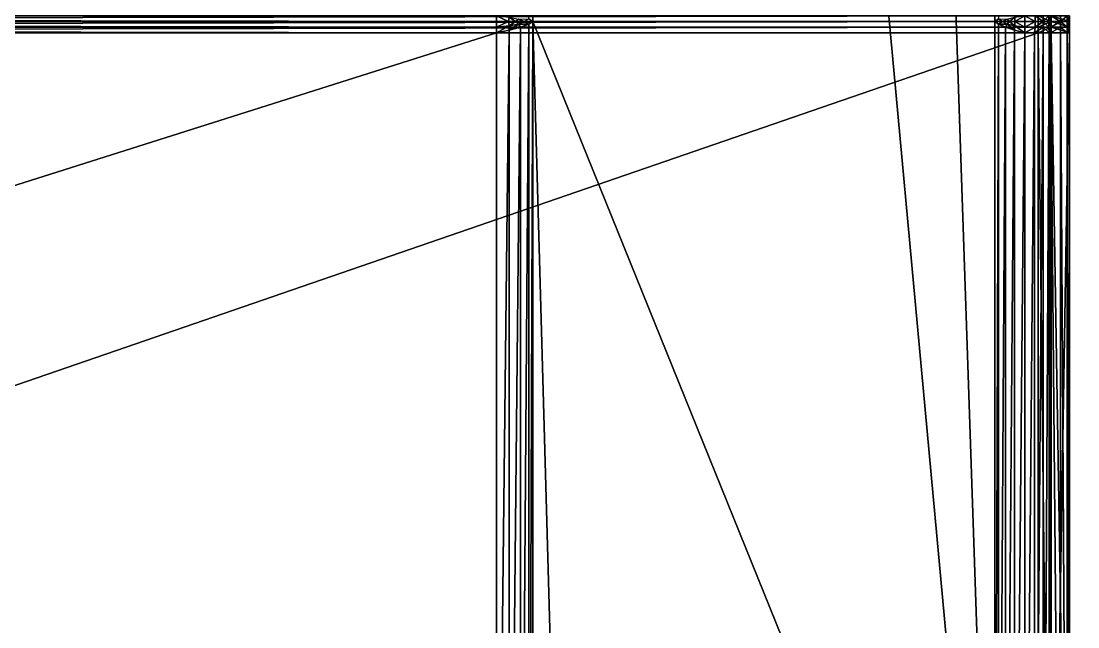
# Model space of a CAD drawing. Extents: x -508 to 86, y -225 to -3.
# Drawn here: x -454.37 to -437.08, y -155.69 to -145.77 of the extents above; entities that cross this region are included whole.
import ezdxf

# ---------------------------------------------------------------- set-up
doc = ezdxf.new("R2010")
doc.units = 0
doc.header["$MEASUREMENT"] = 0
doc.layers.get('0').update_dxf_attribs({"linetype": 'CONTINUOUS'})

msp = doc.modelspace()

# ---------------------------------------------------------------- linework, layer by layer
for points in [[(-445.996, -145.774, 5.688), (-445.996, -82.566, 5.688), (-443.823, -4.949, 15.849)], [(-445.996, -145.774, 5.688), (-443.823, -4.949, 15.849), (-438.436, -164.478, 27.154)], [(-443.823, -4.949, 15.849), (-438.436, -82.566, 27.154), (-438.436, -164.478, 27.154)], [(-445.996, -82.566, 5.688), (-445.996, -145.774, 5.688), (-446.061, -145.732, 5.625)], [(-446.061, -145.732, 5.625), (-445.996, -82.566, 5.688), (-445.996, -145.774, 5.688)], [(-445.996, -164.469, 5.688), (-445.996, -145.774, 5.688), (-445.996, -82.566, 5.688)], [(-438.436, -164.478, 27.154), (-445.996, -164.469, 5.688), (-445.996, -82.566, 5.688)], [(-438.436, -82.566, 27.154), (-438.436, -164.478, 27.154), (-445.996, -82.566, 5.688)], [(-438.436, -82.566, 27.154), (-438.436, -145.774, 27.154), (-438.436, -164.478, 27.154)], [(-438.436, -82.566, 27.154), (-438.436, -145.774, 27.154), (-438.436, -164.478, 27.154)], [(-438.436, -145.774, 27.154), (-438.436, -82.566, 27.154), (-438.379, -82.608, 27.228)], [(-438.379, -82.608, 27.228), (-438.436, -145.774, 27.154), (-438.436, -82.566, 27.154)], [(-438.436, -145.774, 27.154), (-438.379, -82.608, 27.228), (-438.379, -145.732, 27.228)], [(-438.379, -82.608, 27.228), (-438.379, -145.732, 27.228), (-438.436, -145.774, 27.154)], [(-446.588, -145.774, 5.55), (-504.396, -145.774, 9.247), (-504.396, -145.682, 9.247)], [(-446.588, -145.774, 5.55), (-504.396, -145.682, 9.247), (-446.588, -145.682, 5.55)], [(-504.396, -145.682, 9.247), (-446.588, -145.682, 5.55), (-446.588, -145.774, 5.55)], [(-504.396, -145.682, 9.247), (-446.588, -145.774, 5.55), (-504.396, -145.774, 9.247)], [(-490.88, -145.774, 35.858), (-437.728, -145.774, 31.908), (-437.728, -145.682, 31.908)], [(-490.88, -145.774, 35.858), (-437.728, -145.682, 31.908), (-490.88, -145.682, 35.858)], [(-437.728, -145.682, 31.908), (-490.88, -145.682, 35.858), (-490.88, -145.774, 35.858)], [(-437.728, -145.682, 31.908), (-490.88, -145.774, 35.858), (-437.728, -145.774, 31.908)], [(-446.588, -145.682, 5.55), (-446.384, -145.705, 5.55), (-446.391, -145.774, 5.549)], [(-446.588, -145.682, 5.55), (-446.391, -145.774, 5.549), (-446.588, -145.774, 5.55)], [(-446.588, -145.682, 5.55), (-446.384, -145.705, 5.55), (-446.391, -145.774, 5.549)], [(-446.588, -145.682, 5.55), (-446.391, -145.774, 5.549), (-446.588, -145.774, 5.55)], [(-446.384, -145.705, 5.55), (-446.277, -145.774, 5.561), (-446.391, -145.774, 5.549)], [(-446.384, -145.705, 5.55), (-446.277, -145.774, 5.561), (-446.391, -145.774, 5.549)], [(-446.384, -145.705, 5.55), (-446.232, -145.734, 5.569), (-446.277, -145.774, 5.561)], [(-446.384, -145.705, 5.55), (-446.232, -145.734, 5.569), (-446.277, -145.774, 5.561)], [(-438.113, -145.705, 27.38), (-438.201, -145.774, 27.342), (-438.237, -145.734, 27.323)], [(-438.113, -145.705, 27.38), (-438.201, -145.774, 27.342), (-438.237, -145.734, 27.323)], [(-438.113, -145.705, 27.38), (-438.108, -145.774, 27.382), (-438.201, -145.774, 27.342)], [(-438.113, -145.705, 27.38), (-438.108, -145.774, 27.382), (-438.201, -145.774, 27.342)], [(-437.949, -145.682, 27.433), (-438.108, -145.774, 27.382), (-438.113, -145.705, 27.38)], [(-437.949, -145.682, 27.433), (-438.108, -145.774, 27.382), (-438.113, -145.705, 27.38)], [(-437.949, -145.682, 27.433), (-437.949, -145.774, 27.433), (-438.108, -145.774, 27.382)], [(-437.949, -145.682, 27.433), (-437.949, -145.774, 27.433), (-438.108, -145.774, 27.382)], [(-437.949, -145.682, 27.433), (-437.779, -145.682, 27.491), (-437.779, -145.774, 27.491)], [(-437.949, -145.682, 27.433), (-437.779, -145.774, 27.491), (-437.949, -145.774, 27.433)], [(-437.949, -145.682, 27.433), (-437.779, -145.682, 27.491), (-437.779, -145.774, 27.491)], [(-437.949, -145.682, 27.433), (-437.779, -145.774, 27.491), (-437.949, -145.774, 27.433)], [(-437.949, -145.774, 27.433), (-437.949, -145.774, 27.433), (-437.949, -145.682, 27.433)], [(-437.949, -145.774, 27.433), (-437.949, -145.682, 27.433), (-437.949, -145.682, 27.433)], [(-437.949, -145.682, 27.433), (-437.949, -145.682, 27.433), (-437.949, -145.774, 27.433)], [(-437.949, -145.682, 27.433), (-437.949, -145.774, 27.433), (-437.949, -145.774, 27.433)], [(-437.779, -145.682, 27.491), (-437.647, -145.682, 27.56), (-437.647, -145.774, 27.56)], [(-437.779, -145.682, 27.491), (-437.647, -145.774, 27.56), (-437.779, -145.774, 27.491)], [(-437.779, -145.682, 27.491), (-437.647, -145.682, 27.56), (-437.647, -145.774, 27.56)], [(-437.779, -145.682, 27.491), (-437.647, -145.774, 27.56), (-437.779, -145.774, 27.491)], [(-437.728, -145.682, 31.908), (-437.728, -145.774, 31.908), (-437.52, -145.774, 31.878)], [(-437.728, -145.682, 31.908), (-437.52, -145.774, 31.878), (-437.52, -145.682, 31.878)], [(-437.728, -145.682, 31.908), (-437.728, -145.774, 31.908), (-437.52, -145.774, 31.878)], [(-437.728, -145.682, 31.908), (-437.52, -145.774, 31.878), (-437.52, -145.682, 31.878)], [(-437.555, -145.682, 27.636), (-437.555, -145.774, 27.636), (-437.647, -145.774, 27.56)], [(-437.555, -145.682, 27.636), (-437.647, -145.774, 27.56), (-437.647, -145.682, 27.56)], [(-437.555, -145.682, 27.636), (-437.555, -145.774, 27.636), (-437.647, -145.774, 27.56)], [(-437.555, -145.682, 27.636), (-437.647, -145.774, 27.56), (-437.647, -145.682, 27.56)], [(-437.514, -145.682, 27.714), (-437.514, -145.774, 27.714), (-437.555, -145.774, 27.636)], [(-437.514, -145.682, 27.714), (-437.555, -145.774, 27.636), (-437.555, -145.682, 27.636)], [(-437.514, -145.682, 27.714), (-437.514, -145.774, 27.714), (-437.555, -145.774, 27.636)], [(-437.514, -145.682, 27.714), (-437.555, -145.774, 27.636), (-437.555, -145.682, 27.636)], [(-437.52, -145.682, 31.878), (-437.52, -145.774, 31.878), (-437.362, -145.774, 31.829)], [(-437.52, -145.682, 31.878), (-437.362, -145.774, 31.829), (-437.362, -145.682, 31.829)], [(-437.52, -145.682, 31.878), (-437.52, -145.774, 31.878), (-437.362, -145.774, 31.829)], [(-437.52, -145.682, 31.878), (-437.362, -145.774, 31.829), (-437.362, -145.682, 31.829)], [(-437.218, -145.774, 31.695), (-437.514, -145.774, 27.714), (-437.514, -145.682, 27.714)], [(-437.218, -145.774, 31.695), (-437.514, -145.682, 27.714), (-437.218, -145.682, 31.695)], [(-437.514, -145.682, 27.714), (-437.218, -145.682, 31.695), (-437.218, -145.774, 31.695)], [(-437.514, -145.682, 27.714), (-437.218, -145.774, 31.695), (-437.514, -145.774, 27.714)], [(-437.257, -145.682, 31.768), (-437.362, -145.682, 31.829), (-437.362, -145.774, 31.829)], [(-437.257, -145.682, 31.768), (-437.362, -145.774, 31.829), (-437.257, -145.774, 31.768)], [(-437.257, -145.682, 31.768), (-437.362, -145.682, 31.829), (-437.362, -145.774, 31.829)], [(-437.257, -145.682, 31.768), (-437.362, -145.774, 31.829), (-437.257, -145.774, 31.768)], [(-437.218, -145.682, 31.695), (-437.257, -145.682, 31.768), (-437.257, -145.774, 31.768)], [(-437.218, -145.682, 31.695), (-437.257, -145.774, 31.768), (-437.218, -145.774, 31.695)], [(-437.218, -145.682, 31.695), (-437.257, -145.682, 31.768), (-437.257, -145.774, 31.768)], [(-437.218, -145.682, 31.695), (-437.257, -145.774, 31.768), (-437.218, -145.774, 31.695)], [(-446.588, -145.867, 5.55), (-504.396, -145.867, 9.247), (-504.396, -145.774, 9.247)], [(-446.588, -145.867, 5.55), (-504.396, -145.774, 9.247), (-446.588, -145.774, 5.55)], [(-504.396, -145.774, 9.247), (-446.588, -145.774, 5.55), (-446.588, -145.867, 5.55)], [(-504.396, -145.774, 9.247), (-446.588, -145.867, 5.55), (-504.396, -145.867, 9.247)], [(-446.588, -145.959, 5.55), (-504.396, -145.959, 9.247), (-504.396, -145.867, 9.247)], [(-446.588, -145.959, 5.55), (-504.396, -145.867, 9.247), (-446.588, -145.867, 5.55)], [(-504.396, -145.867, 9.247), (-446.588, -145.867, 5.55), (-446.588, -145.959, 5.55)], [(-504.396, -145.867, 9.247), (-446.588, -145.959, 5.55), (-504.396, -145.959, 9.247)], [(-490.88, -145.867, 35.858), (-437.728, -145.867, 31.908), (-437.728, -145.774, 31.908)], [(-490.88, -145.867, 35.858), (-437.728, -145.774, 31.908), (-490.88, -145.774, 35.858)], [(-437.728, -145.774, 31.908), (-490.88, -145.774, 35.858), (-490.88, -145.867, 35.858)], [(-437.728, -145.774, 31.908), (-490.88, -145.867, 35.858), (-437.728, -145.867, 31.908)], [(-490.88, -145.959, 35.858), (-437.728, -145.959, 31.908), (-437.728, -145.867, 31.908)], [(-490.88, -145.959, 35.858), (-437.728, -145.867, 31.908), (-490.88, -145.867, 35.858)], [(-437.728, -145.867, 31.908), (-490.88, -145.867, 35.858), (-490.88, -145.959, 35.858)], [(-437.728, -145.867, 31.908), (-490.88, -145.959, 35.858), (-437.728, -145.959, 31.908)], [(-446.588, -145.867, 5.55), (-446.588, -145.774, 5.55), (-446.391, -145.774, 5.549)], [(-446.588, -145.867, 5.55), (-446.391, -145.774, 5.549), (-446.384, -145.844, 5.55)], [(-446.588, -145.867, 5.55), (-446.588, -145.774, 5.55), (-446.391, -145.774, 5.549)], [(-446.588, -145.867, 5.55), (-446.391, -145.774, 5.549), (-446.384, -145.844, 5.55)], [(-446.588, -145.959, 5.55), (-446.588, -145.867, 5.55), (-446.384, -145.844, 5.55)], [(-446.588, -145.959, 5.55), (-446.384, -145.844, 5.55), (-446.381, -145.917, 5.55)], [(-446.588, -145.959, 5.55), (-446.588, -145.867, 5.55), (-446.384, -145.844, 5.55)], [(-446.588, -145.959, 5.55), (-446.384, -145.844, 5.55), (-446.381, -145.917, 5.55)], [(-446.384, -145.844, 5.55), (-446.391, -145.774, 5.549), (-446.277, -145.774, 5.561)], [(-446.384, -145.844, 5.55), (-446.391, -145.774, 5.549), (-446.277, -145.774, 5.561)], [(-446.384, -145.844, 5.55), (-446.277, -145.774, 5.561), (-446.232, -145.815, 5.569)], [(-446.384, -145.844, 5.55), (-446.277, -145.774, 5.561), (-446.232, -145.815, 5.569)], [(-446.381, -145.917, 5.55), (-446.384, -145.844, 5.55), (-446.232, -145.815, 5.569)], [(-446.381, -145.917, 5.55), (-446.384, -145.844, 5.55), (-446.232, -145.815, 5.569)], [(-446.381, -145.917, 5.55), (-446.232, -145.815, 5.569), (-446.196, -145.867, 5.576)], [(-446.381, -145.917, 5.55), (-446.232, -145.815, 5.569), (-446.196, -145.867, 5.576)], [(-446.196, -145.867, 5.576), (-446.196, -164.381, 5.576), (-446.381, -164.334, 5.55)], [(-446.196, -145.867, 5.576), (-446.381, -164.334, 5.55), (-446.381, -145.917, 5.55)], [(-446.381, -164.334, 5.55), (-446.381, -145.917, 5.55), (-446.196, -145.867, 5.576)], [(-446.381, -164.334, 5.55), (-446.196, -145.867, 5.576), (-446.196, -164.381, 5.576)], [(-446.138, -145.774, 5.592), (-446.277, -145.774, 5.561), (-446.232, -145.734, 5.569)], [(-446.138, -145.774, 5.592), (-446.277, -145.774, 5.561), (-446.232, -145.734, 5.569)], [(-446.138, -145.774, 5.592), (-446.232, -145.815, 5.569), (-446.277, -145.774, 5.561)], [(-446.138, -145.774, 5.592), (-446.232, -145.815, 5.569), (-446.277, -145.774, 5.561)], [(-446.061, -145.732, 5.625), (-446.138, -145.774, 5.592), (-446.232, -145.734, 5.569)], [(-446.061, -145.732, 5.625), (-446.138, -145.774, 5.592), (-446.232, -145.734, 5.569)], [(-446.061, -145.817, 5.625), (-446.232, -145.815, 5.569), (-446.138, -145.774, 5.592)], [(-446.061, -145.817, 5.625), (-446.232, -145.815, 5.569), (-446.138, -145.774, 5.592)], [(-446.061, -145.817, 5.625), (-446.196, -145.867, 5.576), (-446.232, -145.815, 5.569)], [(-446.061, -145.817, 5.625), (-446.196, -145.867, 5.576), (-446.232, -145.815, 5.569)], [(-446.061, -145.817, 5.625), (-446.061, -164.429, 5.625), (-446.196, -164.381, 5.576)], [(-446.061, -145.817, 5.625), (-446.196, -164.381, 5.576), (-446.196, -145.867, 5.576)], [(-446.196, -164.381, 5.576), (-446.196, -145.867, 5.576), (-446.061, -145.817, 5.625)], [(-446.196, -164.381, 5.576), (-446.061, -145.817, 5.625), (-446.061, -164.429, 5.625)], [(-445.996, -145.774, 5.688), (-446.138, -145.774, 5.592), (-446.061, -145.732, 5.625)], [(-445.996, -145.774, 5.688), (-446.138, -145.774, 5.592), (-446.061, -145.732, 5.625)], [(-445.996, -145.774, 5.688), (-446.061, -145.817, 5.625), (-446.138, -145.774, 5.592)], [(-445.996, -145.774, 5.688), (-446.061, -145.817, 5.625), (-446.138, -145.774, 5.592)], [(-445.996, -145.774, 5.688), (-445.996, -164.469, 5.688), (-446.061, -164.429, 5.625)], [(-445.996, -145.774, 5.688), (-446.061, -164.429, 5.625), (-446.061, -145.817, 5.625)], [(-446.061, -164.429, 5.625), (-446.061, -145.817, 5.625), (-445.996, -145.774, 5.688)], [(-446.061, -164.429, 5.625), (-445.996, -145.774, 5.688), (-445.996, -164.469, 5.688)], [(-445.979, -223.391, 11.293), (-445.996, -164.469, 5.688), (-445.996, -145.774, 5.688)], [(-443.823, -223.391, 15.849), (-445.979, -223.391, 11.293), (-445.996, -145.774, 5.688)], [(-438.436, -164.478, 27.154), (-443.823, -223.391, 15.849), (-445.996, -145.774, 5.688)], [(-438.436, -145.774, 27.154), (-438.379, -145.732, 27.228), (-438.315, -145.774, 27.277)], [(-438.436, -145.774, 27.154), (-438.379, -145.732, 27.228), (-438.315, -145.774, 27.277)], [(-438.436, -145.774, 27.154), (-438.315, -145.774, 27.277), (-438.379, -145.817, 27.228)], [(-438.436, -145.774, 27.154), (-438.315, -145.774, 27.277), (-438.379, -145.817, 27.228)], [(-438.436, -164.478, 27.154), (-438.436, -145.774, 27.154), (-438.379, -145.817, 27.228)], [(-438.379, -145.817, 27.228), (-438.436, -164.478, 27.154), (-438.436, -145.774, 27.154)], [(-438.436, -164.478, 27.154), (-438.379, -145.817, 27.228), (-438.379, -164.436, 27.228)], [(-438.379, -145.817, 27.228), (-438.379, -164.436, 27.228), (-438.436, -164.478, 27.154)], [(-438.379, -145.732, 27.228), (-438.237, -145.734, 27.323), (-438.315, -145.774, 27.277)], [(-438.379, -145.732, 27.228), (-438.237, -145.734, 27.323), (-438.315, -145.774, 27.277)], [(-438.379, -145.817, 27.228), (-438.315, -145.774, 27.277), (-438.237, -145.815, 27.323)], [(-438.379, -145.817, 27.228), (-438.315, -145.774, 27.277), (-438.237, -145.815, 27.323)], [(-438.379, -145.817, 27.228), (-438.237, -145.815, 27.323), (-438.266, -145.867, 27.307)], [(-438.379, -145.817, 27.228), (-438.237, -145.815, 27.323), (-438.266, -145.867, 27.307)], [(-438.379, -164.436, 27.228), (-438.379, -145.817, 27.228), (-438.266, -145.867, 27.307)], [(-438.266, -145.867, 27.307), (-438.379, -164.436, 27.228), (-438.379, -145.817, 27.228)], [(-438.379, -164.436, 27.228), (-438.266, -145.867, 27.307), (-438.266, -164.386, 27.307)], [(-438.266, -145.867, 27.307), (-438.266, -164.386, 27.307), (-438.379, -164.436, 27.228)], [(-438.315, -145.774, 27.277), (-438.237, -145.734, 27.323), (-438.201, -145.774, 27.342)], [(-438.315, -145.774, 27.277), (-438.237, -145.734, 27.323), (-438.201, -145.774, 27.342)], [(-438.315, -145.774, 27.277), (-438.201, -145.774, 27.342), (-438.237, -145.815, 27.323)], [(-438.315, -145.774, 27.277), (-438.201, -145.774, 27.342), (-438.237, -145.815, 27.323)], [(-438.115, -145.917, 27.379), (-438.266, -145.867, 27.307), (-438.237, -145.815, 27.323)], [(-438.115, -145.917, 27.379), (-438.266, -145.867, 27.307), (-438.237, -145.815, 27.323)], [(-438.266, -164.386, 27.307), (-438.266, -145.867, 27.307), (-438.115, -145.917, 27.379)], [(-438.115, -145.917, 27.379), (-438.266, -164.386, 27.307), (-438.266, -145.867, 27.307)], [(-438.113, -145.844, 27.38), (-438.237, -145.815, 27.323), (-438.201, -145.774, 27.342)], [(-438.113, -145.844, 27.38), (-438.237, -145.815, 27.323), (-438.201, -145.774, 27.342)], [(-438.115, -145.917, 27.379), (-438.237, -145.815, 27.323), (-438.113, -145.844, 27.38)], [(-438.115, -145.917, 27.379), (-438.237, -145.815, 27.323), (-438.113, -145.844, 27.38)], [(-438.113, -145.844, 27.38), (-438.201, -145.774, 27.342), (-438.108, -145.774, 27.382)], [(-438.113, -145.844, 27.38), (-438.201, -145.774, 27.342), (-438.108, -145.774, 27.382)], [(-437.949, -145.959, 27.433), (-438.115, -145.917, 27.379), (-438.113, -145.844, 27.38)], [(-437.949, -145.959, 27.433), (-438.115, -145.917, 27.379), (-438.113, -145.844, 27.38)], [(-437.949, -145.867, 27.433), (-438.113, -145.844, 27.38), (-438.108, -145.774, 27.382)], [(-437.949, -145.867, 27.433), (-438.113, -145.844, 27.38), (-438.108, -145.774, 27.382)], [(-437.949, -145.959, 27.433), (-438.113, -145.844, 27.38), (-437.949, -145.867, 27.433)], [(-437.949, -145.959, 27.433), (-438.113, -145.844, 27.38), (-437.949, -145.867, 27.433)], [(-437.949, -145.867, 27.433), (-438.108, -145.774, 27.382), (-437.949, -145.774, 27.433)], [(-437.949, -145.867, 27.433), (-438.108, -145.774, 27.382), (-437.949, -145.774, 27.433)], [(-437.949, -145.867, 27.433), (-437.949, -145.774, 27.433), (-437.779, -145.774, 27.491)], [(-437.949, -145.867, 27.433), (-437.779, -145.774, 27.491), (-437.779, -145.867, 27.491)], [(-437.949, -145.867, 27.433), (-437.949, -145.774, 27.433), (-437.779, -145.774, 27.491)], [(-437.949, -145.867, 27.433), (-437.779, -145.774, 27.491), (-437.779, -145.867, 27.491)], [(-437.949, -145.867, 27.433), (-437.949, -145.867, 27.433), (-437.949, -145.774, 27.433)], [(-437.949, -145.867, 27.433), (-437.949, -145.774, 27.433), (-437.949, -145.774, 27.433)], [(-437.949, -145.774, 27.433), (-437.949, -145.774, 27.433), (-437.949, -145.867, 27.433)], [(-437.949, -145.774, 27.433), (-437.949, -145.867, 27.433), (-437.949, -145.867, 27.433)], [(-437.949, -145.959, 27.433), (-437.949, -145.867, 27.433), (-437.779, -145.867, 27.491)], [(-437.949, -145.959, 27.433), (-437.779, -145.867, 27.491), (-437.787, -145.959, 27.488)], [(-437.949, -145.959, 27.433), (-437.949, -145.867, 27.433), (-437.779, -145.867, 27.491)], [(-437.949, -145.959, 27.433), (-437.779, -145.867, 27.491), (-437.787, -145.959, 27.488)], [(-437.949, -145.959, 27.433), (-437.949, -145.959, 27.433), (-437.949, -145.867, 27.433)], [(-437.949, -145.959, 27.433), (-437.949, -145.867, 27.433), (-437.949, -145.867, 27.433)], [(-437.949, -145.867, 27.433), (-437.949, -145.867, 27.433), (-437.949, -145.959, 27.433)], [(-437.949, -145.867, 27.433), (-437.949, -145.959, 27.433), (-437.949, -145.959, 27.433)], [(-437.787, -145.959, 27.488), (-437.779, -145.867, 27.491), (-437.647, -145.867, 27.56)], [(-437.787, -145.959, 27.488), (-437.647, -145.867, 27.56), (-437.647, -145.959, 27.56)], [(-437.787, -145.959, 27.488), (-437.779, -145.867, 27.491), (-437.647, -145.867, 27.56)], [(-437.787, -145.959, 27.488), (-437.647, -145.867, 27.56), (-437.647, -145.959, 27.56)], [(-437.779, -145.867, 27.491), (-437.779, -145.774, 27.491), (-437.647, -145.774, 27.56)], [(-437.779, -145.867, 27.491), (-437.647, -145.774, 27.56), (-437.647, -145.867, 27.56)], [(-437.779, -145.867, 27.491), (-437.779, -145.774, 27.491), (-437.647, -145.774, 27.56)], [(-437.779, -145.867, 27.491), (-437.647, -145.774, 27.56), (-437.647, -145.867, 27.56)], [(-437.728, -145.867, 31.908), (-437.52, -145.867, 31.878), (-437.52, -145.774, 31.878)], [(-437.728, -145.867, 31.908), (-437.52, -145.774, 31.878), (-437.728, -145.774, 31.908)], [(-437.728, -145.867, 31.908), (-437.52, -145.867, 31.878), (-437.52, -145.774, 31.878)], [(-437.728, -145.867, 31.908), (-437.52, -145.774, 31.878), (-437.728, -145.774, 31.908)], [(-437.728, -145.959, 31.908), (-437.529, -145.959, 31.88), (-437.52, -145.867, 31.878)], [(-437.728, -145.959, 31.908), (-437.52, -145.867, 31.878), (-437.728, -145.867, 31.908)], [(-437.728, -145.959, 31.908), (-437.529, -145.959, 31.88), (-437.52, -145.867, 31.878)], [(-437.728, -145.959, 31.908), (-437.52, -145.867, 31.878), (-437.728, -145.867, 31.908)], [(-437.555, -145.867, 27.636), (-437.647, -145.867, 27.56), (-437.647, -145.774, 27.56)], [(-437.555, -145.867, 27.636), (-437.647, -145.774, 27.56), (-437.555, -145.774, 27.636)], [(-437.555, -145.867, 27.636), (-437.647, -145.867, 27.56), (-437.647, -145.774, 27.56)], [(-437.555, -145.867, 27.636), (-437.647, -145.774, 27.56), (-437.555, -145.774, 27.636)], [(-437.551, -145.959, 27.64), (-437.647, -145.959, 27.56), (-437.647, -145.867, 27.56)], [(-437.551, -145.959, 27.64), (-437.647, -145.867, 27.56), (-437.555, -145.867, 27.636)], [(-437.551, -145.959, 27.64), (-437.647, -145.959, 27.56), (-437.647, -145.867, 27.56)], [(-437.551, -145.959, 27.64), (-437.647, -145.867, 27.56), (-437.555, -145.867, 27.636)], [(-437.514, -145.867, 27.714), (-437.555, -145.867, 27.636), (-437.555, -145.774, 27.636)], [(-437.514, -145.867, 27.714), (-437.555, -145.774, 27.636), (-437.514, -145.774, 27.714)], [(-437.514, -145.867, 27.714), (-437.555, -145.867, 27.636), (-437.555, -145.774, 27.636)], [(-437.514, -145.867, 27.714), (-437.555, -145.774, 27.636), (-437.514, -145.774, 27.714)], [(-437.514, -145.959, 27.714), (-437.551, -145.959, 27.64), (-437.555, -145.867, 27.636)], [(-437.514, -145.959, 27.714), (-437.555, -145.867, 27.636), (-437.514, -145.867, 27.714)], [(-437.514, -145.959, 27.714), (-437.551, -145.959, 27.64), (-437.555, -145.867, 27.636)], [(-437.514, -145.959, 27.714), (-437.555, -145.867, 27.636), (-437.514, -145.867, 27.714)], [(-437.529, -145.959, 31.88), (-437.362, -145.959, 31.829), (-437.362, -145.867, 31.829)], [(-437.529, -145.959, 31.88), (-437.362, -145.867, 31.829), (-437.52, -145.867, 31.878)], [(-437.529, -145.959, 31.88), (-437.362, -145.959, 31.829), (-437.362, -145.867, 31.829)], [(-437.529, -145.959, 31.88), (-437.362, -145.867, 31.829), (-437.52, -145.867, 31.878)], [(-437.52, -145.867, 31.878), (-437.362, -145.867, 31.829), (-437.362, -145.774, 31.829)], [(-437.52, -145.867, 31.878), (-437.362, -145.774, 31.829), (-437.52, -145.774, 31.878)], [(-437.52, -145.867, 31.878), (-437.362, -145.867, 31.829), (-437.362, -145.774, 31.829)], [(-437.52, -145.867, 31.878), (-437.362, -145.774, 31.829), (-437.52, -145.774, 31.878)], [(-437.218, -145.867, 31.695), (-437.514, -145.867, 27.714), (-437.514, -145.774, 27.714)], [(-437.218, -145.867, 31.695), (-437.514, -145.774, 27.714), (-437.218, -145.774, 31.695)], [(-437.514, -145.774, 27.714), (-437.218, -145.774, 31.695), (-437.218, -145.867, 31.695)], [(-437.514, -145.774, 27.714), (-437.218, -145.867, 31.695), (-437.514, -145.867, 27.714)], [(-437.218, -145.959, 31.695), (-437.514, -145.959, 27.714), (-437.514, -145.867, 27.714)], [(-437.218, -145.959, 31.695), (-437.514, -145.867, 27.714), (-437.218, -145.867, 31.695)], [(-437.514, -145.867, 27.714), (-437.218, -145.867, 31.695), (-437.218, -145.959, 31.695)], [(-437.514, -145.867, 27.714), (-437.218, -145.959, 31.695), (-437.514, -145.959, 27.714)], [(-437.257, -145.867, 31.768), (-437.257, -145.774, 31.768), (-437.362, -145.774, 31.829)], [(-437.257, -145.867, 31.768), (-437.362, -145.774, 31.829), (-437.362, -145.867, 31.829)], [(-437.257, -145.867, 31.768), (-437.257, -145.774, 31.768), (-437.362, -145.774, 31.829)], [(-437.257, -145.867, 31.768), (-437.362, -145.774, 31.829), (-437.362, -145.867, 31.829)], [(-437.253, -145.959, 31.765), (-437.257, -145.867, 31.768), (-437.362, -145.867, 31.829)], [(-437.253, -145.959, 31.765), (-437.362, -145.867, 31.829), (-437.362, -145.959, 31.829)], [(-437.253, -145.959, 31.765), (-437.257, -145.867, 31.768), (-437.362, -145.867, 31.829)], [(-437.253, -145.959, 31.765), (-437.362, -145.867, 31.829), (-437.362, -145.959, 31.829)], [(-437.218, -145.867, 31.695), (-437.218, -145.774, 31.695), (-437.257, -145.774, 31.768)], [(-437.218, -145.867, 31.695), (-437.257, -145.774, 31.768), (-437.257, -145.867, 31.768)], [(-437.218, -145.867, 31.695), (-437.218, -145.774, 31.695), (-437.257, -145.774, 31.768)], [(-437.218, -145.867, 31.695), (-437.257, -145.774, 31.768), (-437.257, -145.867, 31.768)], [(-437.218, -145.959, 31.695), (-437.218, -145.867, 31.695), (-437.257, -145.867, 31.768)], [(-437.218, -145.959, 31.695), (-437.257, -145.867, 31.768), (-437.253, -145.959, 31.765)], [(-437.218, -145.959, 31.695), (-437.218, -145.867, 31.695), (-437.257, -145.867, 31.768)], [(-437.218, -145.959, 31.695), (-437.257, -145.867, 31.768), (-437.253, -145.959, 31.765)], [(-446.588, -164.293, 5.55), (-504.396, -164.293, 9.247), (-504.396, -145.959, 9.247)], [(-446.588, -164.293, 5.55), (-504.396, -145.959, 9.247), (-446.588, -145.959, 5.55)], [(-446.588, -145.959, 5.55), (-446.588, -164.293, 5.55), (-504.396, -164.293, 9.247)], [(-446.588, -145.959, 5.55), (-504.396, -164.293, 9.247), (-504.396, -145.959, 9.247)], [(-490.88, -164.293, 35.858), (-437.728, -164.293, 31.908), (-437.728, -145.959, 31.908)], [(-490.88, -164.293, 35.858), (-437.728, -145.959, 31.908), (-490.88, -145.959, 35.858)], [(-490.88, -145.959, 35.858), (-490.88, -164.293, 35.858), (-437.728, -164.293, 31.908)], [(-490.88, -145.959, 35.858), (-437.728, -164.293, 31.908), (-437.728, -145.959, 31.908)], [(-446.381, -145.917, 5.55), (-446.381, -164.334, 5.55), (-446.588, -164.293, 5.55)], [(-446.381, -145.917, 5.55), (-446.588, -164.293, 5.55), (-446.588, -145.959, 5.55)], [(-446.588, -164.293, 5.55), (-446.588, -145.959, 5.55), (-446.381, -145.917, 5.55)], [(-446.588, -164.293, 5.55), (-446.381, -145.917, 5.55), (-446.381, -164.334, 5.55)], [(-438.266, -164.386, 27.307), (-438.115, -145.917, 27.379), (-438.115, -164.336, 27.379)], [(-438.115, -145.917, 27.379), (-438.115, -164.336, 27.379), (-438.266, -164.386, 27.307)], [(-438.115, -164.336, 27.379), (-438.115, -145.917, 27.379), (-437.949, -145.959, 27.433)], [(-437.949, -145.959, 27.433), (-438.115, -164.336, 27.379), (-438.115, -145.917, 27.379)], [(-438.115, -164.336, 27.379), (-437.949, -145.959, 27.433), (-437.949, -164.293, 27.433)], [(-437.949, -145.959, 27.433), (-437.949, -164.293, 27.433), (-438.115, -164.336, 27.379)], [(-437.949, -164.293, 27.433), (-437.949, -164.293, 27.433), (-437.949, -145.959, 27.433)], [(-437.949, -164.293, 27.433), (-437.949, -145.959, 27.433), (-437.949, -145.959, 27.433)], [(-437.949, -145.959, 27.433), (-437.949, -164.293, 27.433), (-437.949, -164.293, 27.433)], [(-437.949, -145.959, 27.433), (-437.949, -164.293, 27.433), (-437.949, -145.959, 27.433)], [(-437.787, -145.959, 27.488), (-437.787, -164.293, 27.488), (-437.949, -164.293, 27.433)], [(-437.787, -145.959, 27.488), (-437.949, -164.293, 27.433), (-437.949, -145.959, 27.433)], [(-437.949, -164.293, 27.433), (-437.949, -145.959, 27.433), (-437.787, -145.959, 27.488)], [(-437.949, -164.293, 27.433), (-437.787, -145.959, 27.488), (-437.787, -164.293, 27.488)], [(-437.647, -145.959, 27.56), (-437.647, -164.293, 27.56), (-437.787, -164.293, 27.488)], [(-437.647, -145.959, 27.56), (-437.787, -164.293, 27.488), (-437.787, -145.959, 27.488)], [(-437.787, -164.293, 27.488), (-437.787, -145.959, 27.488), (-437.647, -145.959, 27.56)], [(-437.787, -164.293, 27.488), (-437.647, -145.959, 27.56), (-437.647, -164.293, 27.56)], [(-437.529, -164.293, 31.88), (-437.529, -145.959, 31.88), (-437.728, -145.959, 31.908)], [(-437.529, -164.293, 31.88), (-437.728, -145.959, 31.908), (-437.728, -164.293, 31.908)], [(-437.728, -145.959, 31.908), (-437.728, -164.293, 31.908), (-437.529, -164.293, 31.88)], [(-437.728, -145.959, 31.908), (-437.529, -164.293, 31.88), (-437.529, -145.959, 31.88)], [(-437.551, -145.959, 27.64), (-437.551, -164.293, 27.64), (-437.647, -164.293, 27.56)], [(-437.551, -145.959, 27.64), (-437.647, -164.293, 27.56), (-437.647, -145.959, 27.56)], [(-437.647, -164.293, 27.56), (-437.647, -145.959, 27.56), (-437.551, -145.959, 27.64)], [(-437.647, -164.293, 27.56), (-437.551, -145.959, 27.64), (-437.551, -164.293, 27.64)], [(-437.514, -145.959, 27.714), (-437.514, -164.293, 27.714), (-437.551, -164.293, 27.64)], [(-437.514, -145.959, 27.714), (-437.551, -164.293, 27.64), (-437.551, -145.959, 27.64)], [(-437.551, -164.293, 27.64), (-437.551, -145.959, 27.64), (-437.514, -145.959, 27.714)], [(-437.551, -164.293, 27.64), (-437.514, -145.959, 27.714), (-437.514, -164.293, 27.714)], [(-437.362, -164.293, 31.829), (-437.362, -145.959, 31.829), (-437.529, -145.959, 31.88)], [(-437.362, -164.293, 31.829), (-437.529, -145.959, 31.88), (-437.529, -164.293, 31.88)], [(-437.529, -145.959, 31.88), (-437.529, -164.293, 31.88), (-437.362, -164.293, 31.829)], [(-437.529, -145.959, 31.88), (-437.362, -164.293, 31.829), (-437.362, -145.959, 31.829)], [(-437.514, -145.959, 27.714), (-437.218, -145.959, 31.695), (-437.218, -164.293, 31.695)], [(-437.514, -145.959, 27.714), (-437.218, -164.293, 31.695), (-437.514, -164.293, 27.714)], [(-437.514, -164.293, 27.714), (-437.514, -145.959, 27.714), (-437.218, -145.959, 31.695)], [(-437.514, -164.293, 27.714), (-437.218, -145.959, 31.695), (-437.218, -164.293, 31.695)], [(-437.253, -164.293, 31.765), (-437.253, -145.959, 31.765), (-437.362, -145.959, 31.829)], [(-437.253, -164.293, 31.765), (-437.362, -145.959, 31.829), (-437.362, -164.293, 31.829)], [(-437.362, -145.959, 31.829), (-437.362, -164.293, 31.829), (-437.253, -164.293, 31.765)], [(-437.362, -145.959, 31.829), (-437.253, -164.293, 31.765), (-437.253, -145.959, 31.765)], [(-437.218, -164.293, 31.695), (-437.218, -145.959, 31.695), (-437.253, -145.959, 31.765)], [(-437.218, -164.293, 31.695), (-437.253, -145.959, 31.765), (-437.253, -164.293, 31.765)], [(-437.253, -145.959, 31.765), (-437.253, -164.293, 31.765), (-437.218, -164.293, 31.695)], [(-437.253, -145.959, 31.765), (-437.218, -164.293, 31.695), (-437.218, -145.959, 31.695)]]:
    msp.add_3dface(points)
at = {"color": 252}
for points in [[(-499.793, -215.374, 98.63), (-290.08, -200.051, 128.705), (-290.08, -114.373, 128.705)], [(-499.793, -215.374, 98.63), (-290.08, -114.373, 128.705), (-499.793, -114.373, 98.63)]]:
    msp.add_3dface(points, dxfattribs=at)

doc.saveas('drawing.dxf')
